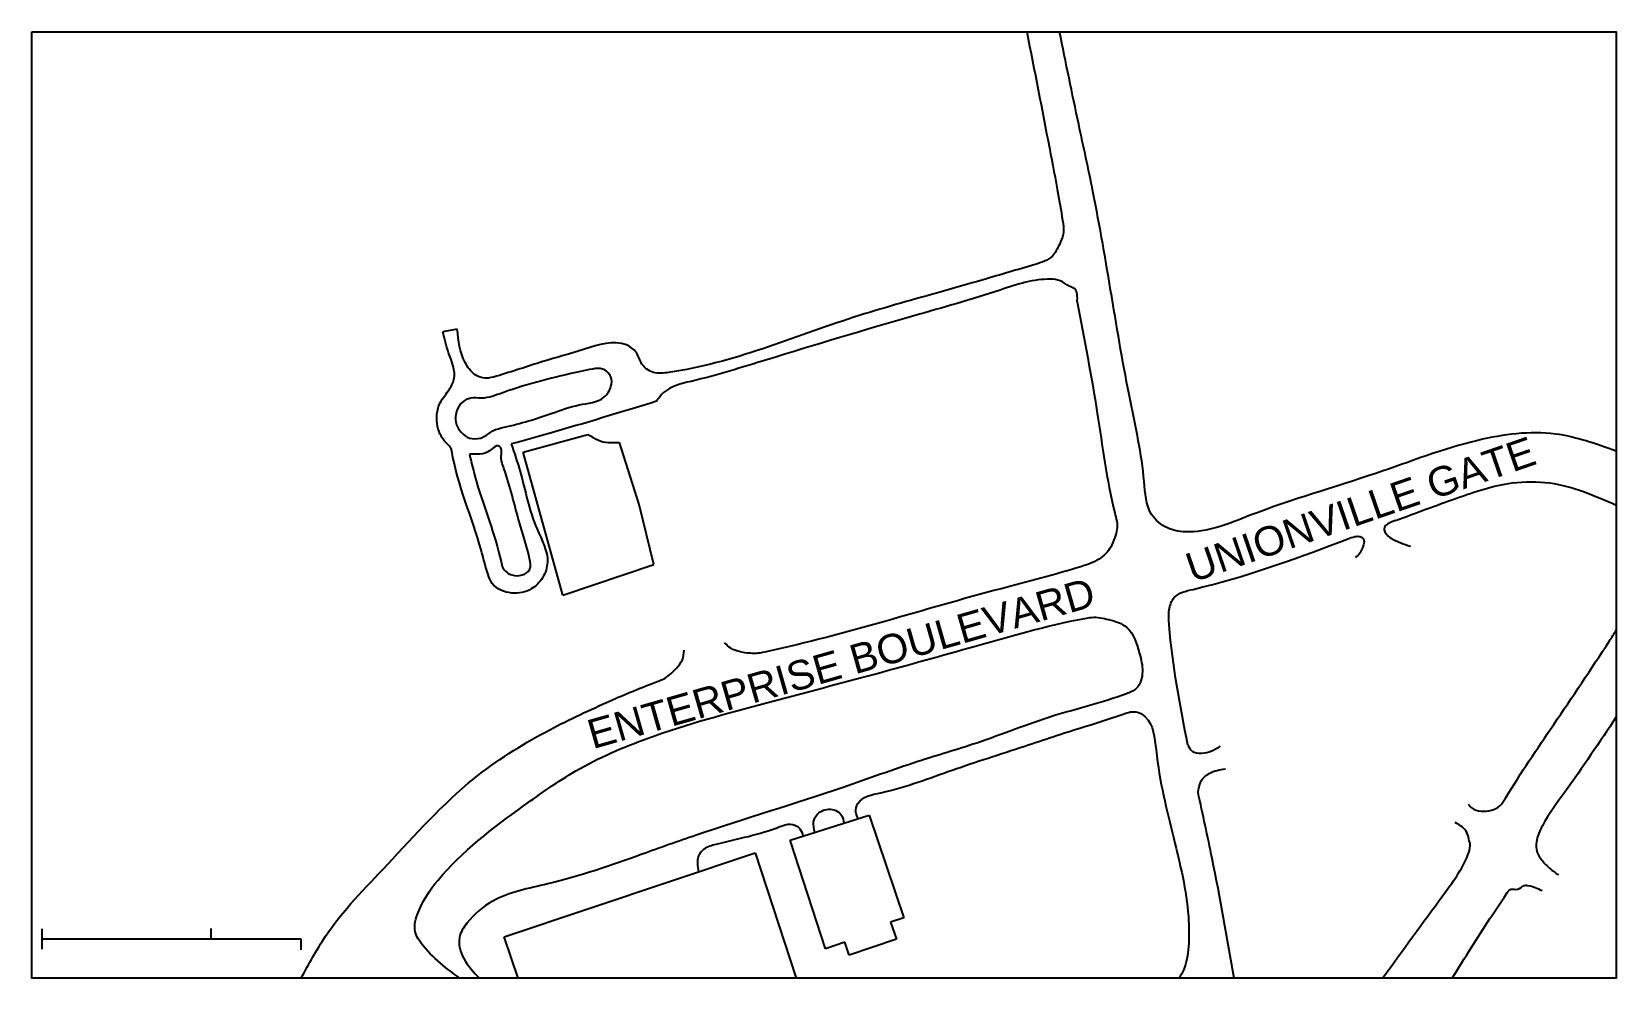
# Model space of a CAD drawing. Header units: inches. Extents: x 8222 to 44897, y 690 to 22598.
import ezdxf

# ---------------------------------------------------------------- set-up
doc = ezdxf.new("R2010")
doc.units = ezdxf.units.IN
doc.header["$MEASUREMENT"] = 0
doc.layers.get('0').update_dxf_attribs({"color": 6})
doc.styles.get("Standard").update_dxf_attribs({"font": 'Arial.ttf'})

msp = doc.modelspace()

# ---------------------------------------------------------------- linework, layer by layer
for p, q in [((18071, 15712), (17739, 15652)), ((19596, 12866), (21090, 13279)), ((20512, 9561), (19596, 12866)), ((22282, 11656), (21828, 13089)), ((22623, 10269), (22282, 11656)), ((20512, 9561), (22623, 10269)), ((25776, 3887), (27605, 4466)), ((27605, 4466), (28406, 2092)), ((26593, 1373), (25776, 3887)), ((19157, 1654), (24964, 3591)), ((24964, 3591), (25914, 690)), ((8454, 1839), (8454, 1365)), ((12377, 1602), (12377, 1845)), ((28406, 2092), (28101, 1989)), ((28101, 1989), (28234, 1595)), ((8454, 1602), (14454, 1602)), ((14454, 1602), (14454, 1350)), ((19479, 690), (19157, 1654)), ((27043, 1525), (26593, 1373)), ((27143, 1227), (27043, 1525)), ((28234, 1595), (27143, 1227))]:
    msp.add_line(p, q)
msp.add_lwpolyline([(8222, 22598), (44897, 22598), (44897, 690), (8222, 690)], close=True)
for points, knots in [([(31253, 22598), (31429, 21701), (31676, 20443), (31959, 18962), (32058, 18378), (32096, 18156)], [0, 0, 0, 0, 6.071354, 8.515007, 10.009907, 10.009907, 10.009907, 10.009907]), ([(32419, 16342), (32582, 15482), (32903, 13856), (33109, 12116), (33376, 11140), (33282, 10876), (33192, 10619), (32919, 10351), (32036, 10062), (29465, 9422), (27007, 8632), (25047, 8206), (24825, 8209), (24614, 8242), (24396, 8312), (24303, 8410), (24257, 8458)], [14.082738, 14.082738, 14.082738, 14.082738, 19.879479, 25.052693, 25.928409, 26.338334, 26.879151, 27.732547, 28.753189, 32.985455, 45.386258, 45.879023, 46.258589, 46.849571, 47.305041, 47.736466, 47.736466, 47.736466, 47.736466]), ([(21090, 13279), (21132, 13254), (21243, 13188), (21444, 13086), (21659, 13089), (21789, 13089), (21828, 13089)], [0, 0, 0, 0, 0.331859, 0.86037, 1.46164, 1.726234, 1.726234, 1.726234, 1.726234]), ([(39783, 11282), (40252, 11459), (41143, 11791), (42322, 12189), (43621, 12197), (44395, 11862), (44897, 11644)], [31.871445, 31.871445, 31.871445, 31.871445, 35.206131, 38.145459, 40.085676, 43.671937, 43.671937, 43.671937, 43.671937]), ([(34983, 6086), (34794, 7007), (34609, 8048), (34521, 9200), (34660, 9591), (36189, 9934), (37403, 10373), (38480, 10783)], [12.161327, 12.161327, 12.161327, 12.161327, 18.389624, 19.188077, 19.859974, 20.910921, 28.740462, 28.740462, 28.740462, 28.740462]), ([(27352, 4386), (27328, 4435), (27274, 4546), (27368, 4887), (28319, 5056), (29510, 5525), (31082, 6016), (32387, 6462), (33225, 6704), (33747, 6907), (34187, 6648), (34263, 5487), (34630, 4028), (35006, 2497), (35014, 1470), (34941, 974), (34813, 753), (34776, 690)], [0.002225, 0.002225, 0.002225, 0.002225, 0.355849, 0.805667, 2.100952, 5.945994, 9.85357, 12.879725, 15.055534, 15.815865, 16.360272, 18.147907, 22.770605, 26.844239, 28.39778, 29.610363, 30.087907, 30.087907, 30.087907, 30.087907]), ([(36050, 690), (35890, 1617), (35642, 3054), (35327, 4485), (35216, 4994)], [0, 0, 0, 0, 6.246065, 9.695238, 9.695238, 9.695238, 9.695238]), ([(26349, 4068), (26328, 4149), (26291, 4297), (26414, 4542), (26662, 4633), (26870, 4571), (26993, 4449), (27010, 4342), (27018, 4280)], [0.009558, 0.009558, 0.009558, 0.009558, 0.545256, 0.993948, 1.698745, 2.087344, 2.392683, 2.791764, 2.791764, 2.791764, 2.791764]), ([(23662, 3157), (23640, 3284), (23606, 3481), (23797, 3729), (24474, 3905), (25125, 4025), (25731, 4281), (25906, 4242), (26032, 4135), (26056, 4043), (26072, 3981)], [0, 0, 0, 0, 0.812206, 1.256895, 1.931262, 5.316824, 5.762003, 6.212675, 6.418667, 6.829312, 6.829312, 6.829312, 6.829312])]:
    msp.add_open_spline(points, degree=3, knots=knots)
for points in [[(44897, 12891), (43486, 13287), (41693, 13138), (39333, 12376), (36425, 11405), (34915, 11022), (34509, 11112), (34141, 11428), (33969, 12190), (33651, 14048), (32784, 18899), (32455, 20455), (32011, 22598)], [(32096, 18156), (32096, 17904), (32007, 17674), (31846, 17405), (31444, 17212), (30246, 16858), (29194, 16557), (27250, 15988), (22963, 14712), (22612, 14712), (22347, 14906), (22218, 15171), (21985, 15349), (21016, 15247), (20050, 14962), (18978, 14624), (18721, 14580), (18488, 14660), (18252, 14941), (18071, 15712)], [(32419, 16342), (32362, 16643), (32236, 16708), (32028, 16833), (31804, 16869), (31230, 16800), (30637, 16619), (28642, 16023), (25235, 15004), (23484, 14505), (22847, 14245), (22683, 14044)], [(19321, 13056), (19526, 12420), (19918, 11086), (20159, 10318), (20047, 9960), (19784, 9702), (19335, 9607), (18881, 9831), (18786, 10033), (18623, 10610), (17945, 12896), (17925, 12965), (17889, 13005), (17725, 13195), (17633, 13400), (17597, 13667), (17654, 13961), (17871, 14297), (17996, 14552), (17872, 15168), (17739, 15652)], [(18612, 13193), (18353, 13193), (18164, 13326), (18057, 13496), (18057, 13811), (18185, 14019), (18383, 14117), (18624, 14117), (19130, 14243), (20926, 14734), (21207, 14791), (21436, 14791), (21628, 14607), (21628, 14389), (21466, 14138), (20895, 13961), (20265, 13766), (19157, 13443), (18898, 13361), (18695, 13229), (18612, 13193)], [(22683, 14044), (20196, 13300), (19321, 13056)], [(18354, 12820), (18528, 12820), (18782, 12871), (19037, 13008), (19088, 12945), (19088, 12783), (19151, 12491), (19505, 11259), (19745, 10403), (19745, 10145), (19576, 10027), (19336, 10027), (19129, 10189), (19085, 10333), (18516, 12181), (18354, 12820)], [(39783, 11282), (39705, 11252), (39578, 11187), (39522, 11094), (39552, 10999), (39697, 10869), (40130, 10690)], [(38480, 10783), (38684, 10860), (38844, 10912), (38966, 10912), (39045, 10858), (39045, 10725), (38958, 10528), (38861, 10423)], [(18134, 690), (17189, 1571), (17110, 1717), (17151, 2174), (17628, 2962), (19605, 4679), (20814, 5489), (22489, 6250), (25229, 7065), (29920, 8338), (32600, 9021), (32754, 9044), (33151, 8992), (33566, 8811), (33862, 8202), (33930, 7789), (33791, 7402), (33557, 7275), (31871, 6761), (30093, 6135), (28729, 5705), (27005, 5110), (23599, 4002), (22347, 3561), (20162, 2874), (18894, 2478), (18297, 1966), (18122, 1637), (18224, 1148), (18590, 690)], [(41471, 4721), (41560, 4626), (41768, 4561), (42204, 4684), (42334, 4861), (43448, 6564), (44738, 8499), (44897, 8744)], [(14460, 690), (15024, 1663), (16456, 3327), (18462, 5315), (20127, 6396), (21525, 7073), (22636, 7533), (22880, 7640), (23146, 7869), (23283, 8063), (23324, 8285)], [(44897, 6740), (43707, 5002), (43188, 4222), (43066, 3928), (43066, 3604), (43172, 3426), (43360, 3234), (43558, 3082)], [(34983, 6086), (35077, 5949), (35295, 5898), (35533, 5957), (35739, 6060)], [(35216, 4994), (35291, 5259), (35477, 5434), (35850, 5537)], [(39487, 690), (40885, 2610), (41463, 3547), (41514, 3755), (41485, 3915), (41439, 4063), (41169, 4296)], [(41097, 690), (41973, 2071), (42348, 2640), (42455, 2752), (42614, 2752), (42768, 2839), (42850, 2839), (43178, 2722)]]:
    msp.add_spline(points, degree=3)

# ---------------------------------------------------------------- texts
for s, rotation, p in [('UNIONVILLE GATE', 19.0128, (35085, 9844)), ('ENTERPRISE BOULEVARD', 15.9191, (21206, 5991))]:
    msp.add_text(s, height=677.57, rotation=rotation).set_placement(p)

doc.saveas('drawing.dxf')
